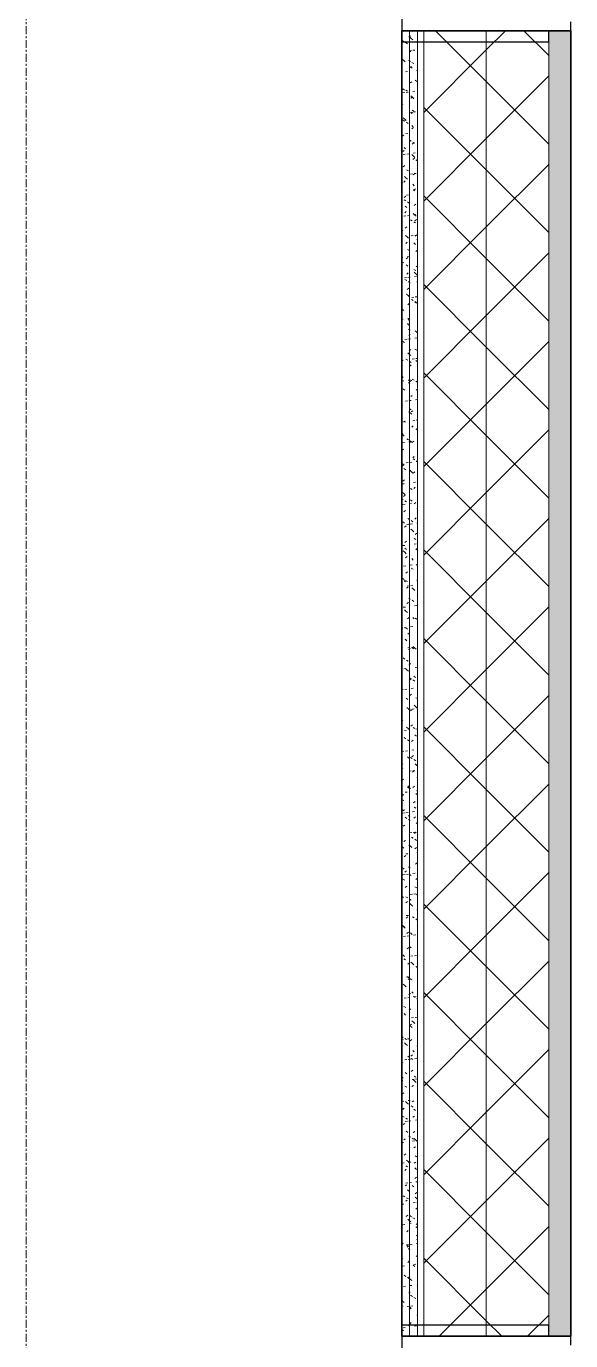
# Model space of a CAD drawing. Header units: millimetres. Extents: x -4948 to 42228, y -4856 to 69378.
# Drawn here: x 36484 to 37354, y 14792 to 16892 of the extents above; entities that cross this region are included whole.
import ezdxf

# ---------------------------------------------------------------- set-up
doc = ezdxf.new("R2010")
doc.units = ezdxf.units.MM
doc.linetypes.add('Линия сетки', pattern=[22.225, 12.7, -3.175, 3.175, -3.175])
for name, color, linetype, lineweight in [('A-FLOR', 192, 'Continuous', 13), ('A-GLAZ-CWMG', 51, 'Continuous', 9), ('A-WALL', 113, 'Continuous', 13), ('A-WALL-PATT', 111, 'Continuous', 13), ('S-GRID', 1, 'Continuous', 30)]:
    doc.layers.add(name, color=color, linetype=linetype, lineweight=lineweight)

# ---------------------------------------------------------------- blocks, each defined once
blk = doc.blocks.new('27ELB-RD-AR-0000-BIM_rvt-1-1 этаж отм_ _0_000 лотки')
at = {"layer": 'A-WALL-PATT', "lineweight": 5}
blk.add_hatch(color=252, dxfattribs=at).paths.add_polyline_path([(37319, 14799.1), (37354, 14799.1), (37354, 16885.1), (37319, 16885.1), (37319, 15031.8)], flags=0)
at = {"layer": 'A-GLAZ-CWMG', "color": 252, "lineweight": 25, "extrusion": (0, 0, -1)}
for p, q in [((37084, 16917.1), (37084, 16867.1)), ((37319, 16867.1), (37319, 16885.1)), ((37319, 16885.1), (37354, 16885.1)), ((37354, 16885.1), (37354, 16899.1)), ((37084, 16867.1), (37319, 16867.1)), ((37319, 14817.1), (37084, 14817.1)), ((37084, 14817.1), (37084, 14767.1)), ((37319, 14799.1), (37319, 14817.1)), ((37354, 14799.1), (37319, 14799.1)), ((37354, 14785.1), (37354, 14799.1))]:
    blk.add_line(p, q, dxfattribs=at)
at = {"layer": 'A-WALL', "color": 252, "lineweight": 35}
for p, q in [((37084, 16885.1), (37084, 14799.1)), ((37354, 16885.1), (37084, 16885.1)), ((37354, 14799.1), (37354, 16885.1)), ((37084, 14799.1), (37354, 14799.1))]:
    blk.add_line(p, q, dxfattribs=at)
at = {"layer": 'A-WALL', "color": 252, "lineweight": 9}
for p, q in [((37096.5, 14799.1), (37096.5, 16885.1)), ((37109, 14799.1), (37109, 16885.1)), ((37119, 14799.1), (37119, 16885.1)), ((37219, 14799.1), (37219, 16885.1)), ((37319, 14799.1), (37319, 16885.1))]:
    blk.add_line(p, q, dxfattribs=at)
at = {"layer": 'A-WALL-PATT', "color": 252, "linetype": 'Continuous', "lineweight": 9}
for p, q in [((37084.3, 16884.3), (37087.7, 16884.7)), ((37085.5, 16885.1), (37086.7, 16884)), ((37090.1, 16885), (37090.5, 16885.1)), ((37099.8, 16885.1), (37101.9, 16883.8)), ((37219, 16804), (37137.9, 16885.1)), ((37219, 16854.3), (37249.8, 16885.1)), ((37319, 16845.4), (37279.3, 16885.1)), ((37084.7, 16869.5), (37087.5, 16867.7)), ((37090, 16866.1), (37092.9, 16864.3)), ((37095.1, 16874.9), (37096.5, 16876)), ((37096.5, 16876), (37097.7, 16877)), ((37096.8, 16874.7), (37099.2, 16872.5)), ((37099.2, 16872.5), (37099.2, 16872.5)), ((37099.2, 16872.5), (37101.6, 16870.3)), ((37095.9, 16850.5), (37096.5, 16850.9)), ((37096, 16852.9), (37096.5, 16853)), ((37096.5, 16853), (37099.4, 16853.4)), ((37096.5, 16850.9), (37098.5, 16852.5)), ((37101.8, 16853.7), (37105.1, 16854.1)), ((37119, 16754.3), (37219, 16854.3)), ((37084.7, 16839.7), (37087, 16837.5)), ((37087, 16837.5), (37087, 16837.5)), ((37087, 16837.5), (37089.5, 16835.3)), ((37094.9, 16837.7), (37096.5, 16836.7)), ((37096.5, 16836.7), (37097.8, 16835.9)), ((37096.7, 16826), (37099.3, 16828)), ((37098.1, 16827.4), (37100.5, 16825.2)), ((37100.3, 16834.2), (37103.1, 16832.4)), ((37107.7, 16821.6), (37109, 16821.8)), ((37084, 16816.3), (37084, 16816.3)), ((37089.7, 16819.2), (37093, 16819.7)), ((37097.5, 16801.5), (37100.1, 16803.6)), ((37105.2, 16805.9), (37108, 16804.1)), ((37219, 16712.9), (37319, 16812.9)), ((37319, 16704), (37219, 16804)), ((37084, 16791.2), (37084.8, 16791.8)), ((37085.3, 16785.8), (37088.6, 16786.2)), ((37085.9, 16792.4), (37088.4, 16790.2)), ((37090.3, 16790.1), (37093.1, 16788.3)), ((37091, 16786.5), (37094.4, 16787)), ((37098.3, 16777.1), (37100.9, 16779.1)), ((37098.6, 16780.8), (37100.9, 16778.7)), ((37101.4, 16787.9), (37104.7, 16788.3)), ((37084, 16768.8), (37084.1, 16768.8)), ((37084, 16766.1), (37085.6, 16767.4)), ((37100.5, 16758.3), (37103.4, 16756.5)), ((37100.9, 16778.7), (37100.9, 16778.7)), ((37100.9, 16778.7), (37103.4, 16776.4)), ((37219, 16662.6), (37119, 16762.6)), ((37084, 16741), (37086.4, 16742.9)), ((37086.1, 16742.2), (37089, 16740.4)), ((37086.4, 16745.8), (37088.8, 16743.7)), ((37088.8, 16743.7), (37088.8, 16743.7)), ((37088.8, 16743.7), (37091.2, 16741.4)), ((37091.5, 16738.8), (37094.3, 16737)), ((37097, 16754.4), (37100.3, 16754.9)), ((37099.1, 16752.6), (37101.7, 16754.6)), ((37102.8, 16755.2), (37106.1, 16755.6)), ((37084.6, 16716.4), (37087.2, 16718.4)), ((37090.6, 16720.7), (37093.9, 16721.1)), ((37099.8, 16733.6), (37102.3, 16731.3)), ((37099.9, 16728.1), (37102.5, 16730.2)), ((37108.7, 16723.1), (37109, 16723.1)), ((37087.7, 16698.6), (37090.1, 16696.3)), ((37096.4, 16710.4), (37096.5, 16710.3)), ((37096.5, 16710.3), (37099.2, 16708.6)), ((37100.7, 16703.7), (37103.3, 16705.7)), ((37101.8, 16707), (37104.6, 16705.2)), ((37119, 16612.9), (37219, 16712.9)), ((37084, 16693), (37084.3, 16692.8)), ((37085.4, 16691.9), (37088, 16693.9)), ((37086.2, 16687.2), (37089.5, 16687.7)), ((37092, 16688), (37095.3, 16688.4)), ((37100.3, 16687), (37102.6, 16684.8)), ((37101.5, 16679.2), (37104.1, 16681.2)), ((37102.3, 16689.4), (37105.6, 16689.8)), ((37102.6, 16684.8), (37102.6, 16684.8)), ((37102.6, 16684.8), (37105.1, 16682.6)), ((37106.7, 16678.6), (37109, 16677.1)), ((37086.2, 16667.4), (37088.8, 16669.5)), ((37091.7, 16662.8), (37094.6, 16661)), ((37097.9, 16655.9), (37101.2, 16656.3)), ((37102.3, 16654.7), (37104.9, 16656.8)), ((37103.7, 16656.7), (37107, 16657.1)), ((37219, 16571.5), (37319, 16671.5)), ((37319, 16562.6), (37219, 16662.6)), ((37084, 16642.5), (37085.6, 16641.5)), ((37087, 16643), (37089.6, 16645)), ((37088.2, 16652), (37090.5, 16649.8)), ((37090.5, 16649.8), (37090.5, 16649.8)), ((37090.5, 16649.8), (37093, 16647.6)), ((37101.5, 16639.7), (37104, 16637.4)), ((37103.1, 16630.2), (37105.7, 16632.3)), ((37084, 16621.2), (37084.5, 16621.3)), ((37087.6, 16614.9), (37090.5, 16613.1)), ((37087.8, 16618.5), (37090.4, 16620.5)), ((37091.5, 16622.2), (37094.9, 16622.6)), ((37093, 16611.5), (37095.8, 16609.7)), ((37102, 16631), (37104.8, 16629.2)), ((37219, 16521.1), (37119, 16621.1)), ((37088.6, 16594), (37091.2, 16596.1)), ((37089.4, 16604.7), (37091.9, 16602.4)), ((37102, 16593.1), (37104.4, 16591)), ((37103.3, 16590.8), (37106.6, 16591.3)), ((37103.9, 16605.8), (37106.5, 16607.8)), ((37104.4, 16591), (37104.4, 16591)), ((37104.4, 16591), (37106.9, 16588.7)), ((37087.2, 16588.7), (37090.5, 16589.2)), ((37089.4, 16569.5), (37092, 16571.6)), ((37092.9, 16589.5), (37096.2, 16589.9)), ((37097.9, 16583.1), (37100.7, 16581.3)), ((37103.2, 16579.7), (37106.1, 16577.9)), ((37104.7, 16581.3), (37107.3, 16583.3)), ((37119, 16471.5), (37219, 16571.5)), ((37084, 16566.7), (37085.8, 16565.5)), ((37084, 16555.4), (37084.1, 16555.4)), ((37089.9, 16558.1), (37092.2, 16556)), ((37092.2, 16556), (37092.2, 16556)), ((37092.2, 16556), (37094.7, 16553.7)), ((37098.9, 16557.4), (37102.2, 16557.8)), ((37104.6, 16558.1), (37108, 16558.6)), ((37105.5, 16556.8), (37108.1, 16558.9)), ((37108.1, 16551.3), (37109, 16550.8)), ((37090.2, 16545.1), (37092.8, 16547.1)), ((37093.2, 16535.5), (37096.1, 16533.7)), ((37103.3, 16545.9), (37105.8, 16543.6)), ((37106.3, 16532.4), (37108.9, 16534.4)), ((37219, 16430), (37319, 16530)), ((37084, 16522.5), (37085.5, 16522.7)), ((37084.2, 16516), (37087, 16514.2)), ((37091, 16520.6), (37093.6, 16522.6)), ((37091.1, 16510.9), (37093.6, 16508.6)), ((37092.5, 16523.7), (37095.8, 16524.1)), ((37107.1, 16507.9), (37109, 16509.3)), ((37319, 16421.1), (37219, 16521.1)), ((37088.1, 16490.2), (37091.4, 16490.6)), ((37089.1, 16487.6), (37091.9, 16485.8)), ((37091.8, 16496.1), (37094.4, 16498.2)), ((37093.9, 16491), (37096.5, 16491.3)), ((37096.5, 16491.3), (37097.2, 16491.4)), ((37103.5, 16503.7), (37106.3, 16501.9)), ((37103.8, 16499.3), (37106.1, 16497.1)), ((37104.2, 16492.3), (37107.5, 16492.8)), ((37106.1, 16497.1), (37106.1, 16497.1)), ((37106.1, 16497.1), (37108.6, 16494.9)), ((37091.6, 16464.3), (37094, 16462.1)), ((37092.6, 16471.7), (37095.2, 16473.7)), ((37094.5, 16484.2), (37096.5, 16482.9)), ((37096.5, 16482.9), (37097.3, 16482.4)), ((37107.9, 16483.4), (37109, 16484.3)), ((37219, 16379.7), (37119, 16479.7)), ((37084, 16456.8), (37085, 16456.9)), ((37093.4, 16447.2), (37096, 16449.2)), ((37094, 16462.1), (37094, 16462.1)), ((37094, 16462.1), (37096.4, 16459.9)), ((37099.4, 16455.8), (37102.2, 16454)), ((37099.8, 16458.9), (37103.1, 16459.3)), ((37104.7, 16452.4), (37107.5, 16450.6)), ((37105, 16452), (37107.5, 16449.7)), ((37105.6, 16459.6), (37108.9, 16460.1)), ((37108.7, 16458.9), (37109, 16459.2)), ((37084, 16425.2), (37084.3, 16424.9)), ((37084, 16423.9), (37086.4, 16424.2)), ((37084.4, 16440), (37087.3, 16438.2)), ((37093.4, 16425.1), (37096.5, 16425.5)), ((37094.2, 16422.7), (37096.5, 16424.5)), ((37096.5, 16425.5), (37096.7, 16425.6)), ((37096.5, 16424.5), (37096.8, 16424.8)), ((37119, 16330), (37219, 16430)), ((37092.9, 16417), (37095.3, 16414.7)), ((37094.7, 16408.2), (37096.5, 16407.1)), ((37096.5, 16407.1), (37097.5, 16406.4)), ((37105.5, 16405.4), (37107.8, 16403.3)), ((37107.8, 16403.3), (37107.8, 16403.3)), ((37107.8, 16403.3), (37109, 16402.2)), ((37085.7, 16388.7), (37088.5, 16386.9)), ((37089, 16391.7), (37092.4, 16392.1)), ((37094.8, 16392.4), (37096.5, 16392.7)), ((37095, 16398.3), (37096.5, 16399.4)), ((37096.5, 16399.4), (37097.6, 16400.3)), ((37096.5, 16392.7), (37098.1, 16392.9)), ((37105.1, 16393.8), (37108.5, 16394.2)), ((37219, 16288.6), (37319, 16388.6)), ((37090.6, 16360.3), (37093.4, 16358.5)), ((37093.4, 16370.4), (37095.7, 16368.3)), ((37095.7, 16368.3), (37095.7, 16368.3)), ((37095.7, 16368.3), (37096.5, 16367.6)), ((37095.8, 16373.8), (37096.5, 16374.3)), ((37096.5, 16374.3), (37098.4, 16375.8)), ((37096.5, 16367.6), (37098.2, 16366)), ((37100.8, 16360.3), (37104.1, 16360.8)), ((37105, 16376.4), (37107.8, 16374.6)), ((37106.5, 16361.1), (37109, 16361.4)), ((37319, 16279.7), (37219, 16379.7)), ((37084, 16358.1), (37086, 16358.4)), ((37095.9, 16356.9), (37096.5, 16356.6)), ((37096.5, 16356.6), (37098.8, 16355.1)), ((37096.6, 16349.3), (37099.2, 16351.4)), ((37106.7, 16358.2), (37109, 16356.1)), ((37219, 16238.3), (37119, 16338.3)), ((37084, 16332.9), (37086, 16331)), ((37084, 16325.3), (37087.4, 16325.7)), ((37094.4, 16326.6), (37096.5, 16326.9)), ((37094.6, 16323.2), (37096.5, 16321.4)), ((37096.5, 16326.9), (37097.7, 16327)), ((37096.5, 16321.4), (37097.1, 16320.9)), ((37097.4, 16324.8), (37100, 16326.9)), ((37100.8, 16328.5), (37103.7, 16326.7)), ((37106.2, 16325.1), (37109, 16323.3)), ((37085.9, 16312.8), (37088.8, 16311)), ((37098.2, 16300.4), (37100.8, 16302.4)), ((37107.2, 16311.6), (37109, 16310)), ((37084, 16289.5), (37084.5, 16289.8)), ((37084, 16286.8), (37084.9, 16285.9)), ((37090, 16293.2), (37093.3, 16293.6)), ((37095.1, 16276.6), (37096.5, 16275.3)), ((37095.8, 16293.9), (37096.5, 16294)), ((37096.2, 16281), (37096.5, 16280.8)), ((37096.5, 16294), (37099.1, 16294.3)), ((37096.5, 16280.8), (37099, 16279.2)), ((37096.5, 16275.3), (37097.4, 16274.4)), ((37099, 16275.9), (37101.6, 16277.9)), ((37106.1, 16295.3), (37109, 16295.7)), ((37119, 16188.6), (37219, 16288.6)), ((37084, 16264.4), (37085.3, 16265.4)), ((37084, 16263.5), (37084.6, 16263.1)), ((37084, 16259.5), (37086.9, 16259.9)), ((37087.2, 16261.4), (37090, 16259.6)), ((37097.4, 16274.4), (37097.4, 16274.4)), ((37097.4, 16274.4), (37099.9, 16272.2)), ((37101.7, 16261.8), (37105, 16262.2)), ((37107.5, 16262.6), (37109, 16262.8)), ((37108.5, 16264.3), (37109, 16263.9)), ((37084, 16239.3), (37086.1, 16240.9)), ((37084, 16240.6), (37085.3, 16239.4)), ((37085.3, 16239.4), (37085.3, 16239.4)), ((37085.3, 16239.4), (37087.8, 16237.2)), ((37092.1, 16233.1), (37094.9, 16231.3)), ((37099.8, 16251.4), (37102.4, 16253.5)), ((37106.4, 16249.2), (37109, 16247.5)), ((37219, 16147.2), (37319, 16247.2)), ((37319, 16138.3), (37219, 16238.3)), ((37084.2, 16214.4), (37086.9, 16216.4)), ((37085, 16226.7), (37088.3, 16227.2)), ((37095.3, 16228.1), (37096.5, 16228.2)), ((37096.3, 16229.3), (37096.5, 16229.2)), ((37096.5, 16229.2), (37098.8, 16227)), ((37096.5, 16228.2), (37098.6, 16228.5)), ((37097.4, 16229.6), (37100.2, 16227.8)), ((37100.6, 16227), (37103.2, 16229)), ((37109, 16217.7), (37109, 16217.7)), ((37084.2, 16194.3), (37086.7, 16192)), ((37085, 16189.9), (37087.7, 16192)), ((37090.9, 16194.6), (37094.3, 16195.1)), ((37096.7, 16195.4), (37100, 16195.8)), ((37101.4, 16202.5), (37104, 16204.5)), ((37102.3, 16201.2), (37105.1, 16199.4)), ((37107, 16196.7), (37109, 16197)), ((37107.7, 16197.8), (37109, 16197)), ((37219, 16096.9), (37119, 16196.9)), ((37087.4, 16185.5), (37090.2, 16183.7)), ((37096.8, 16182.7), (37099.2, 16180.6)), ((37099.2, 16180.6), (37099.2, 16180.6)), ((37099.2, 16180.6), (37101.6, 16178.3)), ((37102.2, 16178), (37104.8, 16180.1)), ((37084.5, 16160.9), (37087.9, 16161.3)), ((37085.8, 16165.5), (37088.5, 16167.5)), ((37097.7, 16153.7), (37100.5, 16151.9)), ((37102.6, 16163.3), (37106, 16163.7)), ((37103, 16153.5), (37105.6, 16155.6)), ((37108.4, 16164), (37109, 16164.1)), ((37084, 16137.1), (37086.1, 16135.8)), ((37084.7, 16147.7), (37087, 16145.6)), ((37085.9, 16128.2), (37089.3, 16128.6)), ((37086.6, 16141), (37089.3, 16143)), ((37087, 16145.6), (37087, 16145.6)), ((37087, 16145.6), (37089.5, 16143.3)), ((37088.6, 16134.2), (37091.5, 16132.4)), ((37096.3, 16129.6), (37096.5, 16129.6)), ((37096.5, 16129.6), (37099.6, 16130)), ((37098.1, 16135.5), (37100.5, 16133.2)), ((37103.8, 16129.1), (37106.4, 16131.1)), ((37119, 16047.2), (37219, 16147.2)), ((37087.4, 16116.5), (37090.1, 16118.6)), ((37107.9, 16121.9), (37109, 16121.2)), ((37085.9, 16100.5), (37088.4, 16098.2)), ((37088.2, 16092), (37090.9, 16094.1)), ((37091.9, 16096.1), (37095.2, 16096.5)), ((37093.5, 16105.8), (37096.4, 16104)), ((37097.6, 16096.9), (37101, 16097.3)), ((37098.6, 16088.9), (37100.9, 16086.7)), ((37098.9, 16102.4), (37101.7, 16100.6)), ((37100.9, 16086.7), (37100.9, 16086.7)), ((37100.9, 16086.7), (37103.4, 16084.5)), ((37104.6, 16104.6), (37107.2, 16106.6)), ((37108, 16098.2), (37109, 16098.4)), ((37219, 16005.8), (37319, 16105.8)), ((37319, 15996.9), (37219, 16096.9)), ((37089, 16067.6), (37091.7, 16069.6)), ((37103.6, 16064.8), (37106.9, 16065.2)), ((37103.8, 16074), (37106.6, 16072.2)), ((37105.4, 16080.1), (37108, 16082.2)), ((37085.5, 16062.4), (37088.8, 16062.8)), ((37086.4, 16053.9), (37088.8, 16051.7)), ((37088.8, 16051.7), (37088.8, 16051.7)), ((37088.8, 16051.7), (37091.2, 16049.5)), ((37088.9, 16058.2), (37091.7, 16056.4)), ((37089.8, 16043.1), (37092.5, 16045.1)), ((37106.2, 16055.7), (37108.8, 16057.7)), ((37219, 15955.4), (37119, 16055.4)), ((37084, 16029.3), (37084.4, 16029.4)), ((37086.9, 16029.7), (37090.2, 16030.1)), ((37097.2, 16031), (37100.5, 16031.5)), ((37099.1, 16026.4), (37102, 16024.6)), ((37099.8, 16041.6), (37102.3, 16039.3)), ((37107, 16031.2), (37109, 16032.7)), ((37084.8, 16010.3), (37087.6, 16008.5)), ((37087.7, 16006.6), (37090.1, 16004.3)), ((37090.1, 16006.9), (37092.9, 16005.1)), ((37090.6, 16018.6), (37093.3, 16020.7)), ((37107.8, 16006.7), (37109, 16007.6)), ((37119, 15905.8), (37219, 16005.8)), ((37091.4, 15994.2), (37094.1, 15996.2)), ((37092.8, 15997.6), (37096.1, 15998)), ((37098.6, 15998.3), (37101.9, 15998.8)), ((37100.3, 15995), (37102.6, 15992.9)), ((37102.6, 15992.9), (37102.6, 15992.9)), ((37102.6, 15992.9), (37105.1, 15990.6)), ((37108.6, 15982.2), (37109, 15982.6)), ((37108.9, 15999.7), (37109, 15999.7)), ((37086.4, 15963.9), (37089.7, 15964.3)), ((37088.2, 15960), (37090.5, 15957.9)), ((37092.2, 15969.7), (37094.9, 15971.7)), ((37095, 15978.5), (37096.5, 15977.6)), ((37096.5, 15977.6), (37097.8, 15976.7)), ((37100.4, 15975.1), (37103.2, 15973.3)), ((37104.5, 15966.2), (37107.9, 15966.7)), ((37219, 15864.4), (37319, 15964.4)), ((37090.5, 15957.9), (37090.5, 15957.9)), ((37090.5, 15957.9), (37093, 15955.6)), ((37093, 15945.2), (37095.7, 15947.3)), ((37101.5, 15947.8), (37104, 15945.5)), ((37105.3, 15946.7), (37108.1, 15944.9)), ((37319, 15855.4), (37219, 15955.4)), ((37084, 15930.7), (37085.4, 15930.8)), ((37087.8, 15931.2), (37091.1, 15931.6)), ((37090.4, 15930.9), (37093.2, 15929.1)), ((37093.8, 15920.7), (37096.5, 15922.8)), ((37098.1, 15932.5), (37101.5, 15933)), ((37084, 15909.7), (37084.2, 15909.6)), ((37089.4, 15912.8), (37091.9, 15910.5)), ((37093.8, 15899.1), (37096.5, 15899.4)), ((37094.6, 15896.3), (37096.5, 15897.7)), ((37096.5, 15899.4), (37097.1, 15899.5)), ((37096.5, 15897.7), (37097.3, 15898.3)), ((37099.5, 15899.8), (37102.8, 15900.3)), ((37100.6, 15899.1), (37103.4, 15897.3)), ((37102, 15901.2), (37104.4, 15899)), ((37104.4, 15899), (37104.4, 15899)), ((37104.4, 15899), (37106.8, 15896.8)), ((37219, 15814), (37119, 15914)), ((37086.2, 15883), (37089.1, 15881.2)), ((37091.6, 15879.6), (37094.4, 15877.8)), ((37087.4, 15865.3), (37090.7, 15865.8)), ((37089.9, 15866.2), (37092.2, 15864)), ((37092.2, 15864), (37092.2, 15864)), ((37092.2, 15864), (37094.7, 15861.8)), ((37095.4, 15871.8), (37096.5, 15872.6)), ((37096.5, 15872.6), (37098.1, 15873.8)), ((37105.5, 15867.7), (37108.8, 15868.2)), ((37119, 15764.4), (37219, 15864.4)), ((37096.2, 15847.3), (37096.5, 15847.5)), ((37096.5, 15851.2), (37099.3, 15849.4)), ((37096.5, 15847.5), (37098.9, 15849.4)), ((37099.1, 15834), (37102.4, 15834.4)), ((37101.8, 15847.8), (37104.7, 15846)), ((37103.3, 15853.9), (37105.7, 15851.6)), ((37084, 15833.9), (37084.4, 15833.6)), ((37084, 15832), (37086.3, 15832.3)), ((37088.8, 15832.6), (37092.1, 15833.1)), ((37091.1, 15818.9), (37093.6, 15816.6)), ((37097, 15822.9), (37099.7, 15824.9)), ((37106.7, 15819.4), (37109, 15818)), ((37219, 15722.9), (37319, 15822.9)), ((37319, 15714), (37219, 15814)), ((37091.8, 15803.6), (37094.7, 15801.8)), ((37094.7, 15800.5), (37096.5, 15800.8)), ((37096.5, 15800.8), (37098, 15801)), ((37097.8, 15798.4), (37100.5, 15800.4)), ((37100.5, 15801.3), (37103.8, 15801.7)), ((37103.8, 15807.3), (37106.1, 15805.2)), ((37106.1, 15805.2), (37106.1, 15805.2)), ((37106.1, 15805.2), (37108.6, 15802.9)), ((37084, 15783.4), (37085.6, 15782.3)), ((37091.6, 15772.3), (37094, 15770.2)), ((37098.6, 15773.9), (37101.3, 15776)), ((37102.1, 15771.8), (37104.9, 15770)), ((37219, 15672.6), (37119, 15772.6)), ((37084, 15762.7), (37084.1, 15762.8)), ((37087.7, 15755.7), (37090.5, 15753.9)), ((37088.3, 15766.8), (37091.6, 15767.3)), ((37093.1, 15752.3), (37095.9, 15750.5)), ((37094, 15770.2), (37094, 15770.2)), ((37094, 15770.2), (37096.4, 15767.9)), ((37099.4, 15749.4), (37102.1, 15751.5)), ((37105, 15760.1), (37107.5, 15757.8)), ((37106.4, 15769.2), (37109, 15769.5)), ((37084, 15737.6), (37084.9, 15738.3)), ((37084, 15733.4), (37087.3, 15733.8)), ((37084, 15733.2), (37084.3, 15732.9)), ((37089.7, 15734.1), (37093, 15734.6)), ((37100, 15735.5), (37103.3, 15735.9)), ((37084, 15712.5), (37085.7, 15713.9)), ((37092.9, 15725.1), (37095.3, 15722.8)), ((37098, 15723.9), (37100.8, 15722.1)), ((37100.2, 15725), (37102.9, 15727)), ((37103.3, 15720.5), (37106.2, 15718.7)), ((37105.5, 15713.5), (37107.8, 15711.3)), ((37107.8, 15711.3), (37107.8, 15711.3)), ((37107.8, 15711.3), (37109, 15710.3)), ((37119, 15622.9), (37219, 15722.9)), ((37084, 15707.6), (37085.9, 15706.4)), ((37084, 15687.4), (37086.5, 15689.4)), ((37095.7, 15702), (37096.5, 15702.1)), ((37096.5, 15702.1), (37099, 15702.5)), ((37101, 15700.5), (37103.7, 15702.5)), ((37101.4, 15702.8), (37104.7, 15703.2)), ((37108.2, 15692.1), (37109, 15691.6)), ((37089.3, 15668.3), (37092.6, 15668.7)), ((37093.3, 15676.4), (37096.1, 15674.6)), ((37093.4, 15678.5), (37095.7, 15676.3)), ((37095.7, 15676.3), (37095.7, 15676.3)), ((37095.7, 15676.3), (37096.5, 15675.6)), ((37096.5, 15675.6), (37098.2, 15674.1)), ((37101.8, 15676), (37104.5, 15678.1)), ((37106.7, 15666.2), (37109, 15664.2)), ((37107.4, 15670.7), (37109, 15670.9)), ((37219, 15581.5), (37319, 15681.5)), ((37319, 15572.6), (37219, 15672.6)), ((37084.3, 15656.8), (37087.1, 15655)), ((37084.7, 15662.9), (37087.3, 15664.9)), ((37102.6, 15651.6), (37105.3, 15653.6)), ((37084, 15640.9), (37086, 15639.1)), ((37084.9, 15634.8), (37088.2, 15635.3)), ((37085.5, 15638.4), (37088.1, 15640.5)), ((37089.2, 15628.4), (37092, 15626.6)), ((37090.6, 15635.6), (37094, 15636)), ((37094.5, 15625), (37096.5, 15623.8)), ((37094.6, 15631.2), (37096.5, 15629.5)), ((37096.5, 15629.5), (37097.1, 15628.9)), ((37101, 15637), (37104.3, 15637.4)), ((37103.4, 15627.1), (37106.1, 15629.1)), ((37103.6, 15644.6), (37106.4, 15642.7)), ((37219, 15531.2), (37119, 15631.2)), ((37086.3, 15614), (37088.9, 15616)), ((37096.5, 15623.8), (37097.4, 15623.2)), ((37096.6, 15603.5), (37099.9, 15603.9)), ((37102.3, 15604.3), (37105.7, 15604.7)), ((37104.2, 15602.6), (37106.9, 15604.7)), ((37107.2, 15619.6), (37109, 15618)), ((37084, 15594.8), (37084.9, 15593.9)), ((37087.1, 15589.5), (37089.7, 15591.5)), ((37095.1, 15584.6), (37096.5, 15583.4)), ((37096.5, 15583.4), (37097.4, 15582.5)), ((37097.4, 15582.5), (37097.4, 15582.5)), ((37097.4, 15582.5), (37099.9, 15580.2)), ((37099.4, 15596.6), (37102.3, 15594.8)), ((37104.8, 15593.2), (37107.6, 15591.4)), ((37084.5, 15580.9), (37087.4, 15579.1)), ((37087.9, 15565), (37090.5, 15567.1)), ((37090.2, 15569.8), (37093.5, 15570.2)), ((37105, 15578.2), (37107.7, 15580.2)), ((37108.3, 15572.2), (37109, 15572.2)), ((37108.5, 15572.4), (37109, 15571.9)), ((37119, 15481.5), (37219, 15581.5)), ((37084, 15548.7), (37085.3, 15547.5)), ((37085.3, 15547.5), (37085.3, 15547.5)), ((37085.3, 15547.5), (37087.8, 15545.2)), ((37088.7, 15540.5), (37091.3, 15542.6)), ((37094.8, 15549.1), (37096.5, 15548)), ((37096.5, 15548), (37097.6, 15547.3)), ((37105.8, 15553.7), (37108.5, 15555.7)), ((37219, 15440.1), (37319, 15540.1)), ((37085.8, 15536.3), (37089.2, 15536.7)), ((37085.8, 15529.6), (37088.6, 15527.7)), ((37091.6, 15537.1), (37094.9, 15537.5)), ((37096.3, 15537.4), (37096.5, 15537.2)), ((37096.5, 15537.2), (37098.8, 15535.1)), ((37101.9, 15538.4), (37105.2, 15538.9)), ((37106.6, 15529.2), (37109, 15531)), ((37109, 15525.8), (37109, 15525.8)), ((37319, 15431.2), (37219, 15531.2)), ((37084.2, 15502.4), (37086.7, 15500.1)), ((37089.5, 15516.1), (37092.1, 15518.1)), ((37090.7, 15501.2), (37093.5, 15499.4)), ((37097.5, 15505), (37100.9, 15505.4)), ((37103.3, 15505.7), (37106.6, 15506.2)), ((37105, 15517.3), (37107.9, 15515.5)), ((37107.4, 15504.7), (37109, 15506)), ((37090.3, 15491.6), (37092.9, 15493.6)), ((37096, 15497.7), (37096.5, 15497.5)), ((37096.5, 15497.5), (37098.8, 15495.9)), ((37096.8, 15490.8), (37099.2, 15488.6)), ((37099.2, 15488.6), (37099.2, 15488.6)), ((37099.2, 15488.6), (37101.6, 15486.4)), ((37108.2, 15480.3), (37109, 15480.9)), ((37219, 15389.8), (37119, 15489.8)), ((37084, 15470.3), (37084.1, 15470.3)), ((37091.1, 15471.2), (37094.5, 15471.7)), ((37091.1, 15467.1), (37093.7, 15469.2)), ((37100.9, 15469.4), (37103.8, 15467.6)), ((37106.3, 15465.9), (37109, 15464.2)), ((37084.7, 15455.8), (37087, 15453.6)), ((37086, 15453.6), (37088.8, 15451.8)), ((37086.8, 15437.8), (37090.1, 15438.2)), ((37087, 15453.6), (37087, 15453.6)), ((37087, 15453.6), (37089.5, 15451.4)), ((37091.9, 15442.7), (37094.5, 15444.7)), ((37092.5, 15438.5), (37095.8, 15439)), ((37098.1, 15443.5), (37100.5, 15441.2)), ((37102.8, 15439.9), (37106.2, 15440.3)), ((37119, 15340.1), (37219, 15440.1)), ((37092.7, 15418.2), (37095.3, 15420.2)), ((37096.3, 15421.8), (37096.5, 15421.7)), ((37096.5, 15421.7), (37099.1, 15420)), ((37084, 15404.3), (37084.7, 15403.9)), ((37085.9, 15408.5), (37088.4, 15406.2)), ((37087.2, 15402.3), (37090.1, 15400.5)), ((37093.5, 15393.7), (37096.1, 15395.8)), ((37098.5, 15406.4), (37101.8, 15406.9)), ((37098.6, 15396.9), (37100.9, 15394.8)), ((37100.9, 15394.8), (37100.9, 15394.8)), ((37100.9, 15394.8), (37103.4, 15392.5)), ((37104.2, 15407.2), (37107.6, 15407.6)), ((37219, 15298.7), (37319, 15398.7)), ((37092.1, 15373.9), (37095, 15372.1)), ((37092.1, 15372.7), (37095.4, 15373.2)), ((37106.5, 15390), (37109, 15388.4)), ((37319, 15289.8), (37219, 15389.8)), ((37084, 15371.7), (37085.1, 15371.8)), ((37086.4, 15361.9), (37088.8, 15359.8)), ((37088.8, 15359.8), (37088.8, 15359.8)), ((37088.8, 15359.8), (37091.2, 15357.5)), ((37094.3, 15369.2), (37096.5, 15370.9)), ((37096.5, 15370.9), (37096.9, 15371.3)), ((37097.5, 15370.5), (37100.3, 15368.7)), ((37087.7, 15339.3), (37091, 15339.7)), ((37093.5, 15340), (37096.5, 15340.4)), ((37095.1, 15344.8), (37096.5, 15345.9)), ((37096.5, 15345.9), (37097.7, 15346.8)), ((37096.5, 15340.4), (37096.8, 15340.5)), ((37099.8, 15349.7), (37102.3, 15347.4)), ((37102.4, 15342.1), (37105.2, 15340.3)), ((37103.8, 15341.4), (37107.1, 15341.8)), ((37107.8, 15338.7), (37109, 15337.9)), ((37219, 15248.3), (37119, 15348.3)), ((37087.5, 15326.3), (37090.3, 15324.5)), ((37087.7, 15314.7), (37090.1, 15312.4)), ((37095.9, 15320.3), (37096.5, 15320.8)), ((37096.5, 15320.8), (37098.5, 15322.3)), ((37105.2, 15308.7), (37108.5, 15309.1)), ((37084, 15305.9), (37084.6, 15306)), ((37096.7, 15295.8), (37099.3, 15297.9)), ((37097.7, 15294.5), (37100.6, 15292.7)), ((37099.4, 15307.9), (37102.8, 15308.4)), ((37100.3, 15303.1), (37102.6, 15300.9)), ((37102.6, 15300.9), (37102.6, 15300.9)), ((37102.6, 15300.9), (37105.1, 15298.7)), ((37119, 15198.7), (37219, 15298.7)), ((37084, 15286.1), (37084, 15286.1)), ((37084, 15278), (37086.2, 15276.6)), ((37084, 15273), (37086, 15273.3)), ((37088.2, 15268.1), (37090.5, 15265.9)), ((37088.7, 15275), (37091.5, 15273.2)), ((37093, 15274.2), (37096.3, 15274.6)), ((37097.5, 15271.4), (37100.1, 15273.4)), ((37084, 15261), (37084.8, 15261.7)), ((37090.5, 15265.9), (37090.5, 15265.9)), ((37090.5, 15265.9), (37093, 15263.7)), ((37093.6, 15246.6), (37096.4, 15244.8)), ((37098.3, 15246.9), (37100.9, 15248.9)), ((37101.5, 15255.8), (37104, 15253.5)), ((37108, 15262.7), (37109, 15262.1)), ((37219, 15157.2), (37319, 15257.2)), ((37319, 15148.3), (37219, 15248.3)), ((37084, 15235.9), (37085.6, 15237.2)), ((37088.7, 15240.7), (37092, 15241.2)), ((37094.4, 15241.5), (37096.5, 15241.8)), ((37096.5, 15241.8), (37097.7, 15241.9)), ((37099, 15243.2), (37101.8, 15241.4)), ((37104.7, 15242.9), (37108.1, 15243.3)), ((37084, 15210.8), (37086.4, 15212.7)), ((37084, 15207.2), (37085.6, 15207.5)), ((37089.4, 15220.8), (37091.9, 15218.5)), ((37099.1, 15222.4), (37101.7, 15224.5)), ((37100.4, 15209.4), (37103.7, 15209.8)), ((37102, 15209.2), (37104.4, 15207.1)), ((37103.9, 15214.8), (37106.7, 15213)), ((37104.4, 15207.1), (37104.4, 15207.1)), ((37104.4, 15207.1), (37106.8, 15204.8)), ((37106.1, 15210.2), (37109, 15210.5)), ((37219, 15106.9), (37119, 15206.9)), ((37084.6, 15186.2), (37087.2, 15188.2)), ((37089, 15199), (37091.8, 15197.2)), ((37099.9, 15198), (37102.5, 15200)), ((37084, 15174.4), (37087, 15174.8)), ((37085.4, 15161.7), (37088, 15163.8)), ((37089.9, 15174.2), (37092.2, 15172.1)), ((37092.2, 15172.1), (37092.2, 15172.1)), ((37092.2, 15172.1), (37094.7, 15169.8)), ((37094, 15175.7), (37096.5, 15176)), ((37096.5, 15176), (37097.3, 15176.1)), ((37099.2, 15167.2), (37102, 15165.4)), ((37100.7, 15173.5), (37103.3, 15175.5)), ((37084.8, 15151.1), (37087.7, 15149.3)), ((37089.6, 15142.2), (37092.9, 15142.7)), ((37090.2, 15147.7), (37093, 15145.9)), ((37095.3, 15143), (37096.5, 15143.1)), ((37096.5, 15143.1), (37098.7, 15143.4)), ((37101.5, 15149), (37104.1, 15151.1)), ((37103.3, 15162), (37105.7, 15159.7)), ((37105.7, 15144.3), (37109, 15144.8)), ((37119, 15057.2), (37219, 15157.2)), ((37086.2, 15137.3), (37088.8, 15139.3)), ((37091.1, 15127), (37093.6, 15124.7)), ((37102.3, 15124.5), (37104.9, 15126.6)), ((37084, 15108.6), (37086.5, 15108.9)), ((37087, 15112.8), (37089.6, 15114.8)), ((37095.1, 15119.3), (37096.5, 15118.4)), ((37096.5, 15118.4), (37097.9, 15117.5)), ((37100.5, 15115.9), (37103.3, 15114.1)), ((37101.3, 15110.9), (37104.6, 15111.3)), ((37103.1, 15100.1), (37105.7, 15102.1)), ((37103.8, 15115.4), (37106.1, 15113.2)), ((37106.1, 15113.2), (37106.1, 15113.2)), ((37106.1, 15113.2), (37108.6, 15111)), ((37107.1, 15111.6), (37109, 15111.9)), ((37219, 15015.8), (37319, 15115.8)), ((37319, 15006.9), (37219, 15106.9)), ((37087.8, 15088.3), (37090.4, 15090.4)), ((37091.6, 15080.4), (37094, 15078.2)), ((37094, 15078.2), (37094, 15078.2)), ((37094, 15078.2), (37096.4, 15076)), ((37105.4, 15087.5), (37108.2, 15085.7)), ((37084.6, 15075.8), (37087.9, 15076.2)), ((37088.6, 15063.8), (37091.2, 15065.9)), ((37090.4, 15071.7), (37093.3, 15069.9)), ((37094.9, 15077.2), (37096.5, 15077.4)), ((37096.5, 15077.4), (37098.2, 15077.6)), ((37103.9, 15075.6), (37106.5, 15077.6)), ((37105, 15068.1), (37107.5, 15065.8)), ((37219, 14965.5), (37119, 15065.5)), ((37084, 15050.6), (37084.2, 15050.4)), ((37084, 15041.2), (37084.3, 15041)), ((37089.4, 15039.4), (37092, 15041.4)), ((37090.6, 15043.7), (37093.9, 15044.1)), ((37096.3, 15044.5), (37096.5, 15044.5)), ((37096.5, 15044.5), (37099.6, 15044.9)), ((37100.7, 15039.9), (37103.5, 15038.1)), ((37104.7, 15051.1), (37107.3, 15053.2)), ((37106.6, 15045.8), (37109, 15046.1)), ((37086.3, 15023.8), (37089.1, 15022)), ((37090.2, 15014.9), (37092.8, 15016.9)), ((37091.7, 15020.4), (37094.5, 15018.6)), ((37092.9, 15033.1), (37095.3, 15030.8)), ((37105.5, 15026.7), (37108.1, 15028.7)), ((37105.5, 15021.5), (37107.8, 15019.4)), ((37107.8, 15019.4), (37107.8, 15019.4)), ((37107.8, 15019.4), (37109, 15018.3)), ((37119, 14915.8), (37219, 15015.8)), ((37084.1, 15010), (37087.5, 15010.4)), ((37102.3, 15012.4), (37105.6, 15012.8)), ((37106.3, 15002.2), (37108.9, 15004.2)), ((37108, 15013.1), (37109, 15013.2)), ((37084, 14974.8), (37084.5, 14974.5)), ((37085.5, 14977.3), (37088.8, 14977.7)), ((37091, 14990.4), (37093.6, 14992.5)), ((37093.4, 14986.5), (37095.7, 14984.4)), ((37095.7, 14984.4), (37095.7, 14984.4)), ((37095.7, 14984.4), (37096.5, 14983.7)), ((37095.8, 14978.6), (37096.5, 14978.7)), ((37096.5, 14983.7), (37098.2, 14982.1)), ((37096.5, 14978.7), (37099.2, 14979.1)), ((37096.6, 14992), (37099.4, 14990.2)), ((37101.9, 14988.6), (37104.8, 14986.8)), ((37106.7, 14974.2), (37109, 14972.2)), ((37107.1, 14977.7), (37109, 14979.2)), ((37219, 14874.4), (37319, 14974.4)), ((37091.8, 14966), (37094.4, 14968)), ((37106.8, 14960.2), (37109, 14958.9)), ((37107.9, 14953.2), (37109, 14954.1)), ((37319, 14865.5), (37219, 14965.5)), ((37084, 14949), (37086, 14947.1)), ((37091.5, 14945.2), (37094.8, 14945.6)), ((37091.9, 14944.5), (37094.7, 14942.7)), ((37092.6, 14941.5), (37095.2, 14943.5)), ((37094.6, 14939.3), (37096.5, 14937.5)), ((37096.5, 14937.5), (37097.1, 14937)), ((37097.2, 14945.9), (37100.6, 14946.4)), ((37107.6, 14947.3), (37109, 14947.5)), ((37084, 14924.2), (37085.7, 14923.1)), ((37085.1, 14911.4), (37088.4, 14911.9)), ((37093.4, 14917), (37096, 14919.1)), ((37102.2, 14912.7), (37105, 14910.9)), ((37103.2, 14913.8), (37106.5, 14914.3)), ((37107.2, 14927.7), (37109, 14926.1)), ((37108.7, 14928.8), (37109, 14929)), ((37108.9, 14914.6), (37109, 14914.6)), ((37219, 14824.1), (37119, 14924.1)), ((37084, 14902.8), (37084.9, 14902)), ((37087.8, 14896.6), (37090.6, 14894.7)), ((37093.2, 14893.1), (37096, 14891.3)), ((37094.2, 14892.6), (37096.5, 14894.3)), ((37095.1, 14892.7), (37096.5, 14891.4)), ((37096.5, 14894.3), (37096.8, 14894.6)), ((37096.5, 14891.4), (37097.4, 14890.5)), ((37097.4, 14890.5), (37097.4, 14890.5)), ((37097.4, 14890.5), (37099.9, 14888.3)), ((37084, 14878.4), (37084.1, 14878.4)), ((37086.5, 14878.7), (37089.8, 14879.2)), ((37095, 14868.1), (37096.5, 14869.2)), ((37096.5, 14869.2), (37097.6, 14870.1)), ((37096.8, 14880.1), (37100.1, 14880.5)), ((37108.5, 14880.4), (37109, 14879.9)), ((37143.7, 14799.1), (37219, 14874.4)), ((37084, 14856.7), (37085.3, 14855.5)), ((37084, 14848.4), (37086, 14847.2)), ((37085.3, 14855.5), (37085.3, 14855.5)), ((37085.3, 14855.5), (37087.8, 14853.3)), ((37092.4, 14846.7), (37095.8, 14847.1)), ((37098.1, 14864.7), (37100.9, 14862.9)), ((37098.2, 14847.4), (37101.5, 14847.8)), ((37103.4, 14861.3), (37106.2, 14859.5)), ((37108.5, 14848.8), (37109, 14848.8)), ((37095.8, 14843.6), (37096.5, 14844.2)), ((37096.3, 14845.4), (37096.5, 14845.3)), ((37096.5, 14844.2), (37098.4, 14845.7)), ((37096.5, 14845.3), (37098.8, 14843.1)), ((37108.3, 14832.9), (37109, 14832.5)), ((37109, 14833.8), (37109, 14833.8)), ((37285.1, 14799.1), (37319, 14833)), ((37084.2, 14810.4), (37086.7, 14808.1)), ((37086, 14812.9), (37089.3, 14813.4)), ((37093.4, 14817.2), (37096.2, 14815.4)), ((37096.6, 14819.1), (37099.2, 14821.2)), ((37104.1, 14815.3), (37107.5, 14815.7)), ((37244, 14799.1), (37219, 14824.1))]:
    blk.add_line(p, q, dxfattribs=at)
blk = doc.blocks.new('27ELB-RD-KR2-0000-BIM_rvt-1-1 этаж отм_ _0_000 лотки')
at = {"layer": 'A-FLOR', "color": 252, "lineweight": 15}
blk.add_line((37083.9, 7426.8), (37083.9, 18029.7), dxfattribs=at)
at = {"layer": 'S-GRID', "color": 252, "linetype": 'Линия сетки', "lineweight": 9}
blk.add_line((36483.9, -4856.4), (36483.9, 68377.9), dxfattribs=at)

msp = doc.modelspace()

# ---------------------------------------------------------------- block references
at = {"lineweight": 5}
for name in ['27ELB-RD-KR2-0000-BIM_rvt-1-1 этаж отм_ _0_000 лотки', '27ELB-RD-AR-0000-BIM_rvt-1-1 этаж отм_ _0_000 лотки']:
    msp.add_blockref(name, (0, 0), dxfattribs=at)

doc.saveas('drawing.dxf')
